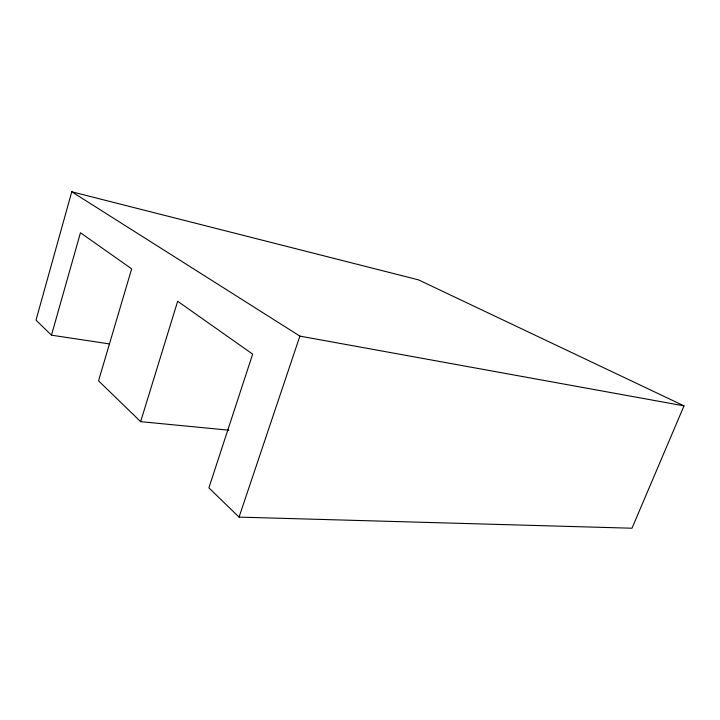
<?xml version="1.0" encoding="UTF-8"?>
<svg xmlns="http://www.w3.org/2000/svg" width="720" height="720" viewBox="0 0 720 720"><rect width="100%" height="100%" fill="white"/><g stroke="black" fill="none" stroke-linecap="round" stroke-linejoin="round"><path stroke-width="1.08" d="M228.897 430.2L140.634 421.65L177.66 301.275L252.657 354.123L208.89 487.863L239.049 517.113L631.998 528.219L684 405.855L418.491 279.864L71.766 191.781L36 320.157L51.48 335.169L109.296 343.899M51.48 335.169L80.451 232.758L131.661 268.848L98.541 380.826L140.634 421.65M239.049 517.113L299.889 336.114L71.766 191.781M299.889 336.114L684 405.855"/></g></svg>
